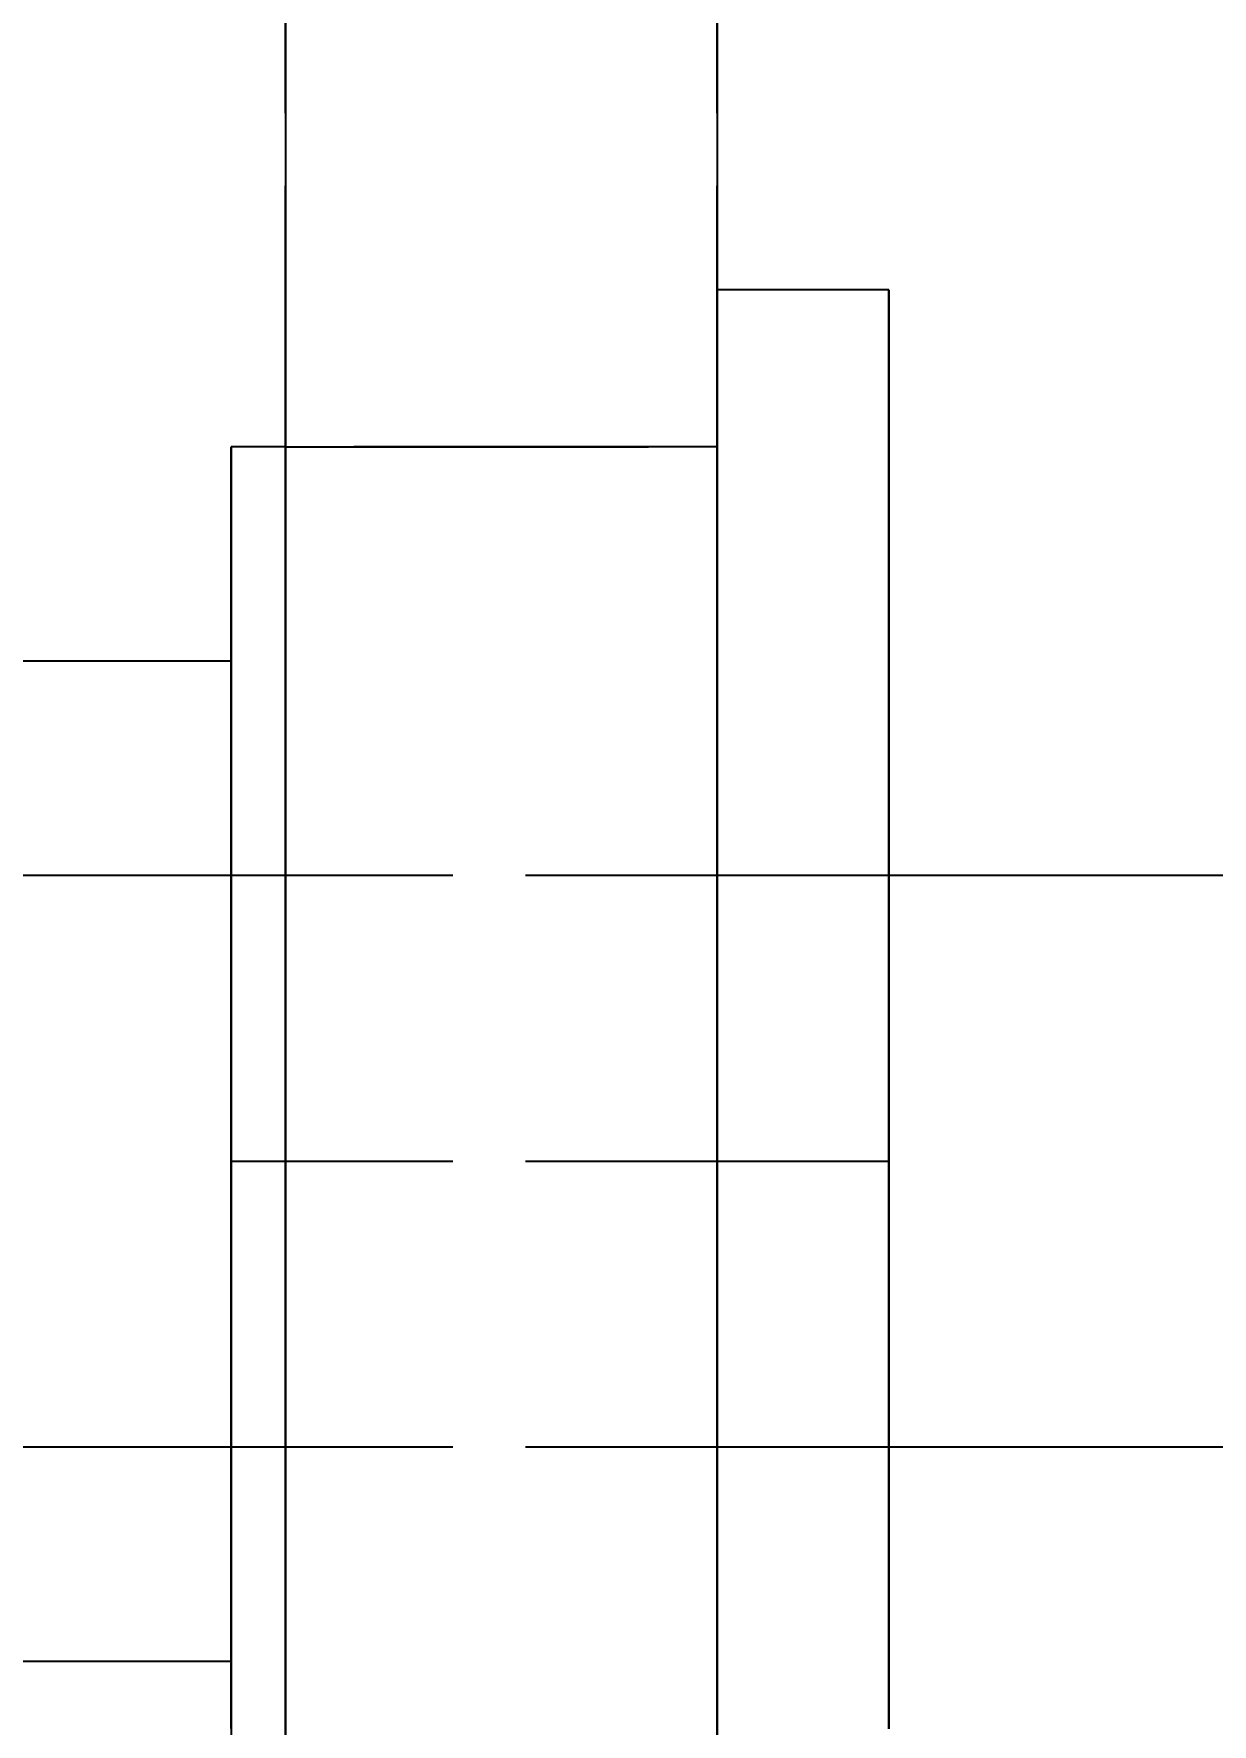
# Model space of a CAD drawing. Header units: millimetres. Extents: x -13 to 272, y -50 to 160.
# Drawn here: x 141.5 to 145.62, y -4.57 to 1.34 of the extents above; entities that cross this region are included whole.
import ezdxf

# ---------------------------------------------------------------- set-up
doc = ezdxf.new("R2010")
doc.units = ezdxf.units.MM
doc.linetypes.add('DASHED', pattern=[1.524, 1.27, -0.254])
for name, color, linetype in [('DIMS', 3, 'CONTINUOUS'), ('HIDDEN', 8, 'DASHED'), ('VISIBLE', 7, 'CONTINUOUS')]:
    doc.layers.add(name, color=color, linetype=linetype)
doc.styles.add('OpenSansCondensed-Light', font='OpenSansCondensed-Light.ttf')
doc.dimstyles.new('EZDXF', dxfattribs={"dimtxt": 0.25, "dimasz": 0.175, "dimexe": 0.375, "dimexo": 0.125, "dimgap": 0.1, "dimtad": 1, "dimlfac": 100, "dimzin": 12, "dimdsep": 46, "dimtxsty": 'OpenSansCondensed-Light', "dimblk": 'ARCHTICK', "dimcen": 2.5, "dimazin": 3, "dimtfac": 0.5, "dimtmove": 2, "dimatfit": 3})

# ---------------------------------------------------------------- blocks, each defined once
blk = doc.blocks.new('_ARCHTICK')
at = {"color": 0, "linetype": 'BYBLOCK', "const_width": 0.15}
blk.add_lwpolyline([(-0.5, -0.5), (0.5, 0.5)], dxfattribs=at)

msp = doc.modelspace()

# ---------------------------------------------------------------- linework, layer by layer
at = {"layer": 'HIDDEN'}
for points in [[(142.375, -47.705), (142.375, 57.795)], [(143.885, -47.705), (143.885, 57.795)], [(143.885, -2.605), (143.885, -2.55659), (143.885, -2.50817), (143.885, -2.45976), (143.885, -2.41135), (143.885, -2.36294), (143.885, -2.31452), (143.885, -2.26611), (143.885, -2.2177), (143.885, -2.16929), (143.885, -2.12087), (143.885, -2.07246), (143.885, -2.02405), (143.885, -1.97563), (143.885, -1.92722), (143.885, -1.87881), (143.885, -1.8304), (143.885, -1.78198), (143.885, -1.73357), (143.885, -1.68516), (143.885, -1.63675), (143.885, -1.58833), (143.885, -1.53992), (143.885, -1.49151), (143.885, -1.4431), (143.885, -1.39468), (143.885, -1.34627), (143.885, -1.29786), (143.885, -1.24944), (143.885, -1.20103), (143.885, -1.15262), (143.885, -1.10421), (143.885, -1.05579), (143.885, -1.00738), (143.885, -0.95897), (143.885, -0.91056), (143.885, -0.86214), (143.885, -0.81373), (143.885, -0.76532), (143.885, -0.7169), (143.885, -0.66849), (143.885, -0.62008), (143.885, -0.57167), (143.885, -0.52325), (143.885, -0.47484), (143.885, -0.42643), (143.885, -0.37802), (143.885, -0.3296), (143.885, -0.28119), (143.885, -0.23278), (143.885, -0.18437), (143.885, -0.13595), (143.885, -0.08754), (143.885, -0.03913), (143.885, 0.00929), (143.885, 0.0577), (143.885, 0.10611), (143.885, 0.15452), (143.885, 0.20294), (143.885, 0.25135), (143.885, 0.29976), (143.885, 0.34817), (143.885, 0.39659), (143.885, 0.445)], [(143.885, 0.445), (143.885, 0.34817), (143.885, 0.25135), (143.885, 0.15452), (143.885, 0.0577), (143.885, -0.03913), (143.885, -0.13595), (143.885, -0.23278), (143.885, -0.3296), (143.885, -0.42643), (143.885, -0.52325), (143.885, -0.62008), (143.885, -0.7169), (143.885, -0.81373), (143.885, -0.91056), (143.885, -1.00738), (143.885, -1.10421), (143.885, -1.20103), (143.885, -1.29786), (143.885, -1.39468), (143.885, -1.49151), (143.885, -1.58833), (143.885, -1.68516), (143.885, -1.78198), (143.885, -1.87881), (143.885, -1.97563), (143.885, -2.07246), (143.885, -2.16929), (143.885, -2.26611), (143.885, -2.36294), (143.885, -2.45976), (143.885, -2.55659), (143.885, -2.65341), (143.885, -2.75024), (143.885, -2.84706), (143.885, -2.94389), (143.885, -3.04071), (143.885, -3.13754), (143.885, -3.23437), (143.885, -3.33119), (143.885, -3.42802), (143.885, -3.52484), (143.885, -3.62167), (143.885, -3.71849), (143.885, -3.81532), (143.885, -3.91214), (143.885, -4.00897), (143.885, -4.10579), (143.885, -4.20262), (143.885, -4.29944), (143.885, -4.39627), (143.885, -4.4931), (143.885, -4.58992)], [(144.485, 0.445), (144.485, 0.34817), (144.485, 0.25135), (144.485, 0.15452), (144.485, 0.0577), (144.485, -0.03913), (144.485, -0.13595), (144.485, -0.23278), (144.485, -0.3296), (144.485, -0.42643), (144.485, -0.52325), (144.485, -0.62008), (144.485, -0.7169), (144.485, -0.81373), (144.485, -0.91056), (144.485, -1.00738), (144.485, -1.10421), (144.485, -1.20103), (144.485, -1.29786), (144.485, -1.39468), (144.485, -1.49151), (144.485, -1.58833), (144.485, -1.68516), (144.485, -1.78198), (144.485, -1.87881), (144.485, -1.97563), (144.485, -2.07246), (144.485, -2.16929), (144.485, -2.26611), (144.485, -2.36294), (144.485, -2.45976), (144.485, -2.55659), (144.485, -2.65341), (144.485, -2.75024), (144.485, -2.84706), (144.485, -2.94389), (144.485, -3.04071), (144.485, -3.13754), (144.485, -3.23437), (144.485, -3.33119), (144.485, -3.42802), (144.485, -3.52484), (144.485, -3.62167), (144.485, -3.71849), (144.485, -3.81532), (144.485, -3.91214), (144.485, -4.00897), (144.485, -4.10579), (144.485, -4.20262), (144.485, -4.29944), (144.485, -4.39627), (144.485, -4.4931), (144.485, -4.58992)], [(142.185, -0.105), (142.185, -0.18437), (142.185, -0.26373), (142.185, -0.3431), (142.185, -0.42246), (142.185, -0.50183), (142.185, -0.58119), (142.185, -0.66056), (142.185, -0.73992), (142.185, -0.81929), (142.185, -0.89865), (142.185, -0.97802), (142.185, -1.05738), (142.185, -1.13675), (142.185, -1.21611), (142.185, -1.29548), (142.185, -1.37484), (142.185, -1.45421), (142.185, -1.53357), (142.185, -1.61294), (142.185, -1.6923), (142.185, -1.77167), (142.185, -1.85103), (142.185, -1.9304), (142.185, -2.00976), (142.185, -2.08913), (142.185, -2.16849), (142.185, -2.24786), (142.185, -2.32722), (142.185, -2.40659), (142.185, -2.48595), (142.185, -2.56532), (142.185, -2.64468), (142.185, -2.72405), (142.185, -2.80341), (142.185, -2.88278), (142.185, -2.96214), (142.185, -3.04151), (142.185, -3.12087), (142.185, -3.20024), (142.185, -3.2796), (142.185, -3.35897), (142.185, -3.43833), (142.185, -3.5177), (142.185, -3.59706), (142.185, -3.67643), (142.185, -3.75579), (142.185, -3.83516), (142.185, -3.91452), (142.185, -3.99389), (142.185, -4.07325), (142.185, -4.15262), (142.185, -4.23198), (142.185, -4.31135), (142.185, -4.39071), (142.185, -4.47008), (142.185, -4.54944), (142.185, -4.62881)], [(142.375, -4.62881), (142.375, -4.54944), (142.375, -4.47008), (142.375, -4.39071), (142.375, -4.31135), (142.375, -4.23198), (142.375, -4.15262), (142.375, -4.07325), (142.375, -3.99389), (142.375, -3.91452), (142.375, -3.83516), (142.375, -3.75579), (142.375, -3.67643), (142.375, -3.59706), (142.375, -3.5177), (142.375, -3.43833), (142.375, -3.35897), (142.375, -3.2796), (142.375, -3.20024), (142.375, -3.12087), (142.375, -3.04151), (142.375, -2.96214), (142.375, -2.88278), (142.375, -2.80341), (142.375, -2.72405), (142.375, -2.64468), (142.375, -2.56532), (142.375, -2.48595), (142.375, -2.40659), (142.375, -2.32722), (142.375, -2.24786), (142.375, -2.16849), (142.375, -2.08913), (142.375, -2.00976), (142.375, -1.9304), (142.375, -1.85103), (142.375, -1.77167), (142.375, -1.6923), (142.375, -1.61294), (142.375, -1.53357), (142.375, -1.45421), (142.375, -1.37484), (142.375, -1.29548), (142.375, -1.21611), (142.375, -1.13675), (142.375, -1.05738), (142.375, -0.97802), (142.375, -0.89865), (142.375, -0.81929), (142.375, -0.73992), (142.375, -0.66056), (142.375, -0.58119), (142.375, -0.50183), (142.375, -0.42246), (142.375, -0.3431), (142.375, -0.26373), (142.375, -0.18437), (142.375, -0.105)], [(142.375, -0.105), (142.375, -0.18437), (142.375, -0.26373), (142.375, -0.3431), (142.375, -0.42246), (142.375, -0.50183), (142.375, -0.58119), (142.375, -0.66056), (142.375, -0.73992), (142.375, -0.81929), (142.375, -0.89865), (142.375, -0.97802), (142.375, -1.05738), (142.375, -1.13675), (142.375, -1.21611), (142.375, -1.29548), (142.375, -1.37484), (142.375, -1.45421), (142.375, -1.53357), (142.375, -1.61294), (142.375, -1.6923), (142.375, -1.77167), (142.375, -1.85103), (142.375, -1.9304), (142.375, -2.00976), (142.375, -2.08913), (142.375, -2.16849), (142.375, -2.24786), (142.375, -2.32722), (142.375, -2.40659), (142.375, -2.48595), (142.375, -2.56532), (142.375, -2.64468), (142.375, -2.72405), (142.375, -2.80341), (142.375, -2.88278), (142.375, -2.96214), (142.375, -3.04151), (142.375, -3.12087), (142.375, -3.20024), (142.375, -3.2796), (142.375, -3.35897), (142.375, -3.43833), (142.375, -3.5177), (142.375, -3.59706), (142.375, -3.67643), (142.375, -3.75579), (142.375, -3.83516), (142.375, -3.91452), (142.375, -3.99389), (142.375, -4.07325), (142.375, -4.15262), (142.375, -4.23198), (142.375, -4.31135), (142.375, -4.39071), (142.375, -4.47008), (142.375, -4.54944), (142.375, -4.62881)], [(142.375, -0.105), (143.885, -0.105)], [(143.885, -0.105), (142.375, -0.105)], [(143.885, -4.62881), (143.885, -4.54944), (143.885, -4.47008), (143.885, -4.39071), (143.885, -4.31135), (143.885, -4.23198), (143.885, -4.15262), (143.885, -4.07325), (143.885, -3.99389), (143.885, -3.91452), (143.885, -3.83516), (143.885, -3.75579), (143.885, -3.67643), (143.885, -3.59706), (143.885, -3.5177), (143.885, -3.43833), (143.885, -3.35897), (143.885, -3.2796), (143.885, -3.20024), (143.885, -3.12087), (143.885, -3.04151), (143.885, -2.96214), (143.885, -2.88278), (143.885, -2.80341), (143.885, -2.72405), (143.885, -2.64468), (143.885, -2.56532), (143.885, -2.48595), (143.885, -2.40659), (143.885, -2.32722), (143.885, -2.24786), (143.885, -2.16849), (143.885, -2.08913), (143.885, -2.00976), (143.885, -1.9304), (143.885, -1.85103), (143.885, -1.77167), (143.885, -1.6923), (143.885, -1.61294), (143.885, -1.53357), (143.885, -1.45421), (143.885, -1.37484), (143.885, -1.29548), (143.885, -1.21611), (143.885, -1.13675), (143.885, -1.05738), (143.885, -0.97802), (143.885, -0.89865), (143.885, -0.81929), (143.885, -0.73992), (143.885, -0.66056), (143.885, -0.58119), (143.885, -0.50183), (143.885, -0.42246), (143.885, -0.3431), (143.885, -0.26373), (143.885, -0.18437), (143.885, -0.105)], [(143.885, -0.105), (143.885, -0.18437), (143.885, -0.26373), (143.885, -0.3431), (143.885, -0.42246), (143.885, -0.50183), (143.885, -0.58119), (143.885, -0.66056), (143.885, -0.73992), (143.885, -0.81929), (143.885, -0.89865), (143.885, -0.97802), (143.885, -1.05738), (143.885, -1.13675), (143.885, -1.21611), (143.885, -1.29548), (143.885, -1.37484), (143.885, -1.45421), (143.885, -1.53357), (143.885, -1.61294), (143.885, -1.6923), (143.885, -1.77167), (143.885, -1.85103), (143.885, -1.9304), (143.885, -2.00976), (143.885, -2.08913), (143.885, -2.16849), (143.885, -2.24786), (143.885, -2.32722), (143.885, -2.40659), (143.885, -2.48595), (143.885, -2.56532), (143.885, -2.64468), (143.885, -2.72405), (143.885, -2.80341), (143.885, -2.88278), (143.885, -2.96214), (143.885, -3.04151), (143.885, -3.12087), (143.885, -3.20024), (143.885, -3.2796), (143.885, -3.35897), (143.885, -3.43833), (143.885, -3.5177), (143.885, -3.59706), (143.885, -3.67643), (143.885, -3.75579), (143.885, -3.83516), (143.885, -3.91452), (143.885, -3.99389), (143.885, -4.07325), (143.885, -4.15262), (143.885, -4.23198), (143.885, -4.31135), (143.885, -4.39071), (143.885, -4.47008), (143.885, -4.54944), (143.885, -4.62881)], [(143.885, -2.605), (143.885, -2.56532), (143.885, -2.52563), (143.885, -2.48595), (143.885, -2.44627), (143.885, -2.40659), (143.885, -2.3669), (143.885, -2.32722), (143.885, -2.28754), (143.885, -2.24786), (143.885, -2.20817), (143.885, -2.16849), (143.885, -2.12881), (143.885, -2.08913), (143.885, -2.04944), (143.885, -2.00976), (143.885, -1.97008), (143.885, -1.9304), (143.885, -1.89071), (143.885, -1.85103), (143.885, -1.81135), (143.885, -1.77167), (143.885, -1.73198), (143.885, -1.6923), (143.885, -1.65262), (143.885, -1.61294), (143.885, -1.57325), (143.885, -1.53357), (143.885, -1.49389), (143.885, -1.45421), (143.885, -1.41452), (143.885, -1.37484), (143.885, -1.33516), (143.885, -1.29548), (143.885, -1.25579), (143.885, -1.21611), (143.885, -1.17643), (143.885, -1.13675), (143.885, -1.09706), (143.885, -1.05738), (143.885, -1.0177), (143.885, -0.97802), (143.885, -0.93833), (143.885, -0.89865), (143.885, -0.85897), (143.885, -0.81929), (143.885, -0.7796), (143.885, -0.73992), (143.885, -0.70024), (143.885, -0.66056), (143.885, -0.62087), (143.885, -0.58119), (143.885, -0.54151), (143.885, -0.50183), (143.885, -0.46214), (143.885, -0.42246), (143.885, -0.38278), (143.885, -0.3431), (143.885, -0.30341), (143.885, -0.26373), (143.885, -0.22405), (143.885, -0.18437), (143.885, -0.14468), (143.885, -0.105)], [(143.885, -0.105), (143.885, -0.18437), (143.885, -0.26373), (143.885, -0.3431), (143.885, -0.42246), (143.885, -0.50183), (143.885, -0.58119), (143.885, -0.66056), (143.885, -0.73992), (143.885, -0.81929), (143.885, -0.89865), (143.885, -0.97802), (143.885, -1.05738), (143.885, -1.13675), (143.885, -1.21611), (143.885, -1.29548), (143.885, -1.37484), (143.885, -1.45421), (143.885, -1.53357), (143.885, -1.61294), (143.885, -1.6923), (143.885, -1.77167), (143.885, -1.85103), (143.885, -1.9304), (143.885, -2.00976), (143.885, -2.08913), (143.885, -2.16849), (143.885, -2.24786), (143.885, -2.32722), (143.885, -2.40659), (143.885, -2.48595), (143.885, -2.56532), (143.885, -2.64468), (143.885, -2.72405), (143.885, -2.80341), (143.885, -2.88278), (143.885, -2.96214), (143.885, -3.04151), (143.885, -3.12087), (143.885, -3.20024), (143.885, -3.2796), (143.885, -3.35897), (143.885, -3.43833), (143.885, -3.5177), (143.885, -3.59706), (143.885, -3.67643), (143.885, -3.75579), (143.885, -3.83516), (143.885, -3.91452), (143.885, -3.99389), (143.885, -4.07325), (143.885, -4.15262), (143.885, -4.23198), (143.885, -4.31135), (143.885, -4.39071), (143.885, -4.47008), (143.885, -4.54944), (143.885, -4.62881)], [(142.185, -2.605), (142.185, -2.57722), (142.185, -2.54944), (142.185, -2.52167), (142.185, -2.49389), (142.185, -2.46611), (142.185, -2.43833), (142.185, -2.41056), (142.185, -2.38278), (142.185, -2.355), (142.185, -2.32722), (142.185, -2.29944), (142.185, -2.27167), (142.185, -2.24389), (142.185, -2.21611), (142.185, -2.18833), (142.185, -2.16056), (142.185, -2.13278), (142.185, -2.105), (142.185, -2.07722), (142.185, -2.04944), (142.185, -2.02167), (142.185, -1.99389), (142.185, -1.96611), (142.185, -1.93833), (142.185, -1.91056), (142.185, -1.88278), (142.185, -1.855), (142.185, -1.82722), (142.185, -1.79944), (142.185, -1.77167), (142.185, -1.74389), (142.185, -1.71611), (142.185, -1.68833), (142.185, -1.66056), (142.185, -1.63278), (142.185, -1.605), (142.185, -1.57722), (142.185, -1.54944), (142.185, -1.52167), (142.185, -1.49389), (142.185, -1.46611), (142.185, -1.43833), (142.185, -1.41056), (142.185, -1.38278), (142.185, -1.355), (142.185, -1.32722), (142.185, -1.29944), (142.185, -1.27167), (142.185, -1.24389), (142.185, -1.21611), (142.185, -1.18833), (142.185, -1.16056), (142.185, -1.13278), (142.185, -1.105), (142.185, -1.07722), (142.185, -1.04944), (142.185, -1.02167), (142.185, -0.99389), (142.185, -0.96611), (142.185, -0.93833), (142.185, -0.91056), (142.185, -0.88278), (142.185, -0.855)], [(142.185, -0.855), (142.185, -0.91056), (142.185, -0.96611), (142.185, -1.02167), (142.185, -1.07722), (142.185, -1.13278), (142.185, -1.18833), (142.185, -1.24389), (142.185, -1.29944), (142.185, -1.355), (142.185, -1.41056), (142.185, -1.46611), (142.185, -1.52167), (142.185, -1.57722), (142.185, -1.63278), (142.185, -1.68833), (142.185, -1.74389), (142.185, -1.79944), (142.185, -1.855), (142.185, -1.91056), (142.185, -1.96611), (142.185, -2.02167), (142.185, -2.07722), (142.185, -2.13278), (142.185, -2.18833), (142.185, -2.24389), (142.185, -2.29944), (142.185, -2.355), (142.185, -2.41056), (142.185, -2.46611), (142.185, -2.52167), (142.185, -2.57722), (142.185, -2.63278), (142.185, -2.68833), (142.185, -2.74389), (142.185, -2.79944), (142.185, -2.855), (142.185, -2.91056), (142.185, -2.96611), (142.185, -3.02167), (142.185, -3.07722), (142.185, -3.13278), (142.185, -3.18833), (142.185, -3.24389), (142.185, -3.29944), (142.185, -3.355), (142.185, -3.41056), (142.185, -3.46611), (142.185, -3.52167), (142.185, -3.57722), (142.185, -3.63278), (142.185, -3.68833), (142.185, -3.74389), (142.185, -3.79944), (142.185, -3.855), (142.185, -3.91056), (142.185, -3.96611), (142.185, -4.02167), (142.185, -4.07722), (142.185, -4.13278), (142.185, -4.18833), (142.185, -4.24389), (142.185, -4.29944), (142.185, -4.355)], [(142.185, -1.605), (137.575, -1.605)], [(144.485, -1.605), (137.575, -1.605)], [(142.185, -2.605), (142.185, -2.58913), (142.185, -2.57325), (142.185, -2.55738), (142.185, -2.54151), (142.185, -2.52563), (142.185, -2.50976), (142.185, -2.49389), (142.185, -2.47802), (142.185, -2.46214), (142.185, -2.44627), (142.185, -2.4304), (142.185, -2.41452), (142.185, -2.39865), (142.185, -2.38278), (142.185, -2.3669), (142.185, -2.35103), (142.185, -2.33516), (142.185, -2.31929), (142.185, -2.30341), (142.185, -2.28754), (142.185, -2.27167), (142.185, -2.25579), (142.185, -2.23992), (142.185, -2.22405), (142.185, -2.20817), (142.185, -2.1923), (142.185, -2.17643), (142.185, -2.16056), (142.185, -2.14468), (142.185, -2.12881), (142.185, -2.11294), (142.185, -2.09706), (142.185, -2.08119), (142.185, -2.06532), (142.185, -2.04944), (142.185, -2.03357), (142.185, -2.0177), (142.185, -2.00183), (142.185, -1.98595), (142.185, -1.97008), (142.185, -1.95421), (142.185, -1.93833), (142.185, -1.92246), (142.185, -1.90659), (142.185, -1.89071), (142.185, -1.87484), (142.185, -1.85897), (142.185, -1.8431), (142.185, -1.82722), (142.185, -1.81135), (142.185, -1.79548), (142.185, -1.7796), (142.185, -1.76373), (142.185, -1.74786), (142.185, -1.73198), (142.185, -1.71611), (142.185, -1.70024), (142.185, -1.68437), (142.185, -1.66849), (142.185, -1.65262), (142.185, -1.63675), (142.185, -1.62087), (142.185, -1.605)], [(142.185, -1.605), (142.185, -1.63675), (142.185, -1.66849), (142.185, -1.70024), (142.185, -1.73198), (142.185, -1.76373), (142.185, -1.79548), (142.185, -1.82722), (142.185, -1.85897), (142.185, -1.89071), (142.185, -1.92246), (142.185, -1.95421), (142.185, -1.98595), (142.185, -2.0177), (142.185, -2.04944), (142.185, -2.08119), (142.185, -2.11294), (142.185, -2.14468), (142.185, -2.17643), (142.185, -2.20817), (142.185, -2.23992), (142.185, -2.27167), (142.185, -2.30341), (142.185, -2.33516), (142.185, -2.3669), (142.185, -2.39865), (142.185, -2.4304), (142.185, -2.46214), (142.185, -2.49389), (142.185, -2.52563), (142.185, -2.55738), (142.185, -2.58913), (142.185, -2.62087), (142.185, -2.65262), (142.185, -2.68437), (142.185, -2.71611), (142.185, -2.74786), (142.185, -2.7796), (142.185, -2.81135), (142.185, -2.8431), (142.185, -2.87484), (142.185, -2.90659), (142.185, -2.93833), (142.185, -2.97008), (142.185, -3.00183), (142.185, -3.03357), (142.185, -3.06532), (142.185, -3.09706), (142.185, -3.12881), (142.185, -3.16056), (142.185, -3.1923), (142.185, -3.22405), (142.185, -3.25579), (142.185, -3.28754), (142.185, -3.31929), (142.185, -3.35103), (142.185, -3.38278), (142.185, -3.41452), (142.185, -3.44627), (142.185, -3.47802), (142.185, -3.50976), (142.185, -3.54151), (142.185, -3.57325), (142.185, -3.605)], [(142.185, -2.605), (142.185, -2.58913), (142.185, -2.57325), (142.185, -2.55738), (142.185, -2.54151), (142.185, -2.52563), (142.185, -2.50976), (142.185, -2.49389), (142.185, -2.47802), (142.185, -2.46214), (142.185, -2.44627), (142.185, -2.4304), (142.185, -2.41452), (142.185, -2.39865), (142.185, -2.38278), (142.185, -2.3669), (142.185, -2.35103), (142.185, -2.33516), (142.185, -2.31929), (142.185, -2.30341), (142.185, -2.28754), (142.185, -2.27167), (142.185, -2.25579), (142.185, -2.23992), (142.185, -2.22405), (142.185, -2.20817), (142.185, -2.1923), (142.185, -2.17643), (142.185, -2.16056), (142.185, -2.14468), (142.185, -2.12881), (142.185, -2.11294), (142.185, -2.09706), (142.185, -2.08119), (142.185, -2.06532), (142.185, -2.04944), (142.185, -2.03357), (142.185, -2.0177), (142.185, -2.00183), (142.185, -1.98595), (142.185, -1.97008), (142.185, -1.95421), (142.185, -1.93833), (142.185, -1.92246), (142.185, -1.90659), (142.185, -1.89071), (142.185, -1.87484), (142.185, -1.85897), (142.185, -1.8431), (142.185, -1.82722), (142.185, -1.81135), (142.185, -1.79548), (142.185, -1.7796), (142.185, -1.76373), (142.185, -1.74786), (142.185, -1.73198), (142.185, -1.71611), (142.185, -1.70024), (142.185, -1.68437), (142.185, -1.66849), (142.185, -1.65262), (142.185, -1.63675), (142.185, -1.62087), (142.185, -1.605)], [(142.185, -1.605), (142.185, -1.63675), (142.185, -1.66849), (142.185, -1.70024), (142.185, -1.73198), (142.185, -1.76373), (142.185, -1.79548), (142.185, -1.82722), (142.185, -1.85897), (142.185, -1.89071), (142.185, -1.92246), (142.185, -1.95421), (142.185, -1.98595), (142.185, -2.0177), (142.185, -2.04944), (142.185, -2.08119), (142.185, -2.11294), (142.185, -2.14468), (142.185, -2.17643), (142.185, -2.20817), (142.185, -2.23992), (142.185, -2.27167), (142.185, -2.30341), (142.185, -2.33516), (142.185, -2.3669), (142.185, -2.39865), (142.185, -2.4304), (142.185, -2.46214), (142.185, -2.49389), (142.185, -2.52563), (142.185, -2.55738), (142.185, -2.58913), (142.185, -2.62087), (142.185, -2.65262), (142.185, -2.68437), (142.185, -2.71611), (142.185, -2.74786), (142.185, -2.7796), (142.185, -2.81135), (142.185, -2.8431), (142.185, -2.87484), (142.185, -2.90659), (142.185, -2.93833), (142.185, -2.97008), (142.185, -3.00183), (142.185, -3.03357), (142.185, -3.06532), (142.185, -3.09706), (142.185, -3.12881), (142.185, -3.16056), (142.185, -3.1923), (142.185, -3.22405), (142.185, -3.25579), (142.185, -3.28754), (142.185, -3.31929), (142.185, -3.35103), (142.185, -3.38278), (142.185, -3.41452), (142.185, -3.44627), (142.185, -3.47802), (142.185, -3.50976), (142.185, -3.54151), (142.185, -3.57325), (142.185, -3.605)], [(144.485, -1.605), (142.185, -1.605)], [(144.485, -2.605), (144.485, -2.58913), (144.485, -2.57325), (144.485, -2.55738), (144.485, -2.54151), (144.485, -2.52563), (144.485, -2.50976), (144.485, -2.49389), (144.485, -2.47802), (144.485, -2.46214), (144.485, -2.44627), (144.485, -2.4304), (144.485, -2.41452), (144.485, -2.39865), (144.485, -2.38278), (144.485, -2.3669), (144.485, -2.35103), (144.485, -2.33516), (144.485, -2.31929), (144.485, -2.30341), (144.485, -2.28754), (144.485, -2.27167), (144.485, -2.25579), (144.485, -2.23992), (144.485, -2.22405), (144.485, -2.20817), (144.485, -2.1923), (144.485, -2.17643), (144.485, -2.16056), (144.485, -2.14468), (144.485, -2.12881), (144.485, -2.11294), (144.485, -2.09706), (144.485, -2.08119), (144.485, -2.06532), (144.485, -2.04944), (144.485, -2.03357), (144.485, -2.0177), (144.485, -2.00183), (144.485, -1.98595), (144.485, -1.97008), (144.485, -1.95421), (144.485, -1.93833), (144.485, -1.92246), (144.485, -1.90659), (144.485, -1.89071), (144.485, -1.87484), (144.485, -1.85897), (144.485, -1.8431), (144.485, -1.82722), (144.485, -1.81135), (144.485, -1.79548), (144.485, -1.7796), (144.485, -1.76373), (144.485, -1.74786), (144.485, -1.73198), (144.485, -1.71611), (144.485, -1.70024), (144.485, -1.68437), (144.485, -1.66849), (144.485, -1.65262), (144.485, -1.63675), (144.485, -1.62087), (144.485, -1.605)], [(144.485, -1.605), (144.485, -1.63675), (144.485, -1.66849), (144.485, -1.70024), (144.485, -1.73198), (144.485, -1.76373), (144.485, -1.79548), (144.485, -1.82722), (144.485, -1.85897), (144.485, -1.89071), (144.485, -1.92246), (144.485, -1.95421), (144.485, -1.98595), (144.485, -2.0177), (144.485, -2.04944), (144.485, -2.08119), (144.485, -2.11294), (144.485, -2.14468), (144.485, -2.17643), (144.485, -2.20817), (144.485, -2.23992), (144.485, -2.27167), (144.485, -2.30341), (144.485, -2.33516), (144.485, -2.3669), (144.485, -2.39865), (144.485, -2.4304), (144.485, -2.46214), (144.485, -2.49389), (144.485, -2.52563), (144.485, -2.55738), (144.485, -2.58913), (144.485, -2.62087), (144.485, -2.65262), (144.485, -2.68437), (144.485, -2.71611), (144.485, -2.74786), (144.485, -2.7796), (144.485, -2.81135), (144.485, -2.8431), (144.485, -2.87484), (144.485, -2.90659), (144.485, -2.93833), (144.485, -2.97008), (144.485, -3.00183), (144.485, -3.03357), (144.485, -3.06532), (144.485, -3.09706), (144.485, -3.12881), (144.485, -3.16056), (144.485, -3.1923), (144.485, -3.22405), (144.485, -3.25579), (144.485, -3.28754), (144.485, -3.31929), (144.485, -3.35103), (144.485, -3.38278), (144.485, -3.41452), (144.485, -3.44627), (144.485, -3.47802), (144.485, -3.50976), (144.485, -3.54151), (144.485, -3.57325), (144.485, -3.605)], [(142.185, -3.605), (142.185, -3.58913), (142.185, -3.57325), (142.185, -3.55738), (142.185, -3.54151), (142.185, -3.52563), (142.185, -3.50976), (142.185, -3.49389), (142.185, -3.47802), (142.185, -3.46214), (142.185, -3.44627), (142.185, -3.4304), (142.185, -3.41452), (142.185, -3.39865), (142.185, -3.38278), (142.185, -3.3669), (142.185, -3.35103), (142.185, -3.33516), (142.185, -3.31929), (142.185, -3.30341), (142.185, -3.28754), (142.185, -3.27167), (142.185, -3.25579), (142.185, -3.23992), (142.185, -3.22405), (142.185, -3.20817), (142.185, -3.1923), (142.185, -3.17643), (142.185, -3.16056), (142.185, -3.14468), (142.185, -3.12881), (142.185, -3.11294), (142.185, -3.09706), (142.185, -3.08119), (142.185, -3.06532), (142.185, -3.04944), (142.185, -3.03357), (142.185, -3.0177), (142.185, -3.00183), (142.185, -2.98595), (142.185, -2.97008), (142.185, -2.95421), (142.185, -2.93833), (142.185, -2.92246), (142.185, -2.90659), (142.185, -2.89071), (142.185, -2.87484), (142.185, -2.85897), (142.185, -2.8431), (142.185, -2.82722), (142.185, -2.81135), (142.185, -2.79548), (142.185, -2.7796), (142.185, -2.76373), (142.185, -2.74786), (142.185, -2.73198), (142.185, -2.71611), (142.185, -2.70024), (142.185, -2.68437), (142.185, -2.66849), (142.185, -2.65262), (142.185, -2.63675), (142.185, -2.62087), (142.185, -2.605)], [(144.485, -2.605), (142.185, -2.605)], [(142.185, -4.355), (142.185, -4.32722), (142.185, -4.29944), (142.185, -4.27167), (142.185, -4.24389), (142.185, -4.21611), (142.185, -4.18833), (142.185, -4.16056), (142.185, -4.13278), (142.185, -4.105), (142.185, -4.07722), (142.185, -4.04944), (142.185, -4.02167), (142.185, -3.99389), (142.185, -3.96611), (142.185, -3.93833), (142.185, -3.91056), (142.185, -3.88278), (142.185, -3.855), (142.185, -3.82722), (142.185, -3.79944), (142.185, -3.77167), (142.185, -3.74389), (142.185, -3.71611), (142.185, -3.68833), (142.185, -3.66056), (142.185, -3.63278), (142.185, -3.605), (142.185, -3.57722), (142.185, -3.54944), (142.185, -3.52167), (142.185, -3.49389), (142.185, -3.46611), (142.185, -3.43833), (142.185, -3.41056), (142.185, -3.38278), (142.185, -3.355), (142.185, -3.32722), (142.185, -3.29944), (142.185, -3.27167), (142.185, -3.24389), (142.185, -3.21611), (142.185, -3.18833), (142.185, -3.16056), (142.185, -3.13278), (142.185, -3.105), (142.185, -3.07722), (142.185, -3.04944), (142.185, -3.02167), (142.185, -2.99389), (142.185, -2.96611), (142.185, -2.93833), (142.185, -2.91056), (142.185, -2.88278), (142.185, -2.855), (142.185, -2.82722), (142.185, -2.79944), (142.185, -2.77167), (142.185, -2.74389), (142.185, -2.71611), (142.185, -2.68833), (142.185, -2.66056), (142.185, -2.63278), (142.185, -2.605)], [(142.185, -3.605), (142.185, -3.58913), (142.185, -3.57325), (142.185, -3.55738), (142.185, -3.54151), (142.185, -3.52563), (142.185, -3.50976), (142.185, -3.49389), (142.185, -3.47802), (142.185, -3.46214), (142.185, -3.44627), (142.185, -3.4304), (142.185, -3.41452), (142.185, -3.39865), (142.185, -3.38278), (142.185, -3.3669), (142.185, -3.35103), (142.185, -3.33516), (142.185, -3.31929), (142.185, -3.30341), (142.185, -3.28754), (142.185, -3.27167), (142.185, -3.25579), (142.185, -3.23992), (142.185, -3.22405), (142.185, -3.20817), (142.185, -3.1923), (142.185, -3.17643), (142.185, -3.16056), (142.185, -3.14468), (142.185, -3.12881), (142.185, -3.11294), (142.185, -3.09706), (142.185, -3.08119), (142.185, -3.06532), (142.185, -3.04944), (142.185, -3.03357), (142.185, -3.0177), (142.185, -3.00183), (142.185, -2.98595), (142.185, -2.97008), (142.185, -2.95421), (142.185, -2.93833), (142.185, -2.92246), (142.185, -2.90659), (142.185, -2.89071), (142.185, -2.87484), (142.185, -2.85897), (142.185, -2.8431), (142.185, -2.82722), (142.185, -2.81135), (142.185, -2.79548), (142.185, -2.7796), (142.185, -2.76373), (142.185, -2.74786), (142.185, -2.73198), (142.185, -2.71611), (142.185, -2.70024), (142.185, -2.68437), (142.185, -2.66849), (142.185, -2.65262), (142.185, -2.63675), (142.185, -2.62087), (142.185, -2.605)], [(143.885, -4.58913), (143.885, -4.54944), (143.885, -4.50976), (143.885, -4.47008), (143.885, -4.4304), (143.885, -4.39071), (143.885, -4.35103), (143.885, -4.31135), (143.885, -4.27167), (143.885, -4.23198), (143.885, -4.1923), (143.885, -4.15262), (143.885, -4.11294), (143.885, -4.07325), (143.885, -4.03357), (143.885, -3.99389), (143.885, -3.95421), (143.885, -3.91452), (143.885, -3.87484), (143.885, -3.83516), (143.885, -3.79548), (143.885, -3.75579), (143.885, -3.71611), (143.885, -3.67643), (143.885, -3.63675), (143.885, -3.59706), (143.885, -3.55738), (143.885, -3.5177), (143.885, -3.47802), (143.885, -3.43833), (143.885, -3.39865), (143.885, -3.35897), (143.885, -3.31929), (143.885, -3.2796), (143.885, -3.23992), (143.885, -3.20024), (143.885, -3.16056), (143.885, -3.12087), (143.885, -3.08119), (143.885, -3.04151), (143.885, -3.00183), (143.885, -2.96214), (143.885, -2.92246), (143.885, -2.88278), (143.885, -2.8431), (143.885, -2.80341), (143.885, -2.76373), (143.885, -2.72405), (143.885, -2.68437), (143.885, -2.64468), (143.885, -2.605)], [(143.885, -4.58992), (143.885, -4.54151), (143.885, -4.4931), (143.885, -4.44468), (143.885, -4.39627), (143.885, -4.34786), (143.885, -4.29944), (143.885, -4.25103), (143.885, -4.20262), (143.885, -4.15421), (143.885, -4.10579), (143.885, -4.05738), (143.885, -4.00897), (143.885, -3.96056), (143.885, -3.91214), (143.885, -3.86373), (143.885, -3.81532), (143.885, -3.7669), (143.885, -3.71849), (143.885, -3.67008), (143.885, -3.62167), (143.885, -3.57325), (143.885, -3.52484), (143.885, -3.47643), (143.885, -3.42802), (143.885, -3.3796), (143.885, -3.33119), (143.885, -3.28278), (143.885, -3.23437), (143.885, -3.18595), (143.885, -3.13754), (143.885, -3.08913), (143.885, -3.04071), (143.885, -2.9923), (143.885, -2.94389), (143.885, -2.89548), (143.885, -2.84706), (143.885, -2.79865), (143.885, -2.75024), (143.885, -2.70183), (143.885, -2.65341), (143.885, -2.605)], [(144.485, -3.605), (144.485, -3.58913), (144.485, -3.57325), (144.485, -3.55738), (144.485, -3.54151), (144.485, -3.52563), (144.485, -3.50976), (144.485, -3.49389), (144.485, -3.47802), (144.485, -3.46214), (144.485, -3.44627), (144.485, -3.4304), (144.485, -3.41452), (144.485, -3.39865), (144.485, -3.38278), (144.485, -3.3669), (144.485, -3.35103), (144.485, -3.33516), (144.485, -3.31929), (144.485, -3.30341), (144.485, -3.28754), (144.485, -3.27167), (144.485, -3.25579), (144.485, -3.23992), (144.485, -3.22405), (144.485, -3.20817), (144.485, -3.1923), (144.485, -3.17643), (144.485, -3.16056), (144.485, -3.14468), (144.485, -3.12881), (144.485, -3.11294), (144.485, -3.09706), (144.485, -3.08119), (144.485, -3.06532), (144.485, -3.04944), (144.485, -3.03357), (144.485, -3.0177), (144.485, -3.00183), (144.485, -2.98595), (144.485, -2.97008), (144.485, -2.95421), (144.485, -2.93833), (144.485, -2.92246), (144.485, -2.90659), (144.485, -2.89071), (144.485, -2.87484), (144.485, -2.85897), (144.485, -2.8431), (144.485, -2.82722), (144.485, -2.81135), (144.485, -2.79548), (144.485, -2.7796), (144.485, -2.76373), (144.485, -2.74786), (144.485, -2.73198), (144.485, -2.71611), (144.485, -2.70024), (144.485, -2.68437), (144.485, -2.66849), (144.485, -2.65262), (144.485, -2.63675), (144.485, -2.62087), (144.485, -2.605)], [(142.185, -3.605), (137.575, -3.605)], [(144.485, -3.605), (137.575, -3.605)], [(144.485, -3.605), (142.185, -3.605)]]:
    msp.add_lwpolyline(points, dxfattribs=at)
at = {"layer": 'VISIBLE'}
for points in [[(142.375, 57.795), (142.375, -47.705)], [(143.885, 57.795), (143.885, -47.705)], [(144.485, 0.445), (143.885, 0.445)], [(144.485, -2.605), (144.485, -2.55659), (144.485, -2.50817), (144.485, -2.45976), (144.485, -2.41135), (144.485, -2.36294), (144.485, -2.31452), (144.485, -2.26611), (144.485, -2.2177), (144.485, -2.16929), (144.485, -2.12087), (144.485, -2.07246), (144.485, -2.02405), (144.485, -1.97563), (144.485, -1.92722), (144.485, -1.87881), (144.485, -1.8304), (144.485, -1.78198), (144.485, -1.73357), (144.485, -1.68516), (144.485, -1.63675), (144.485, -1.58833), (144.485, -1.53992), (144.485, -1.49151), (144.485, -1.4431), (144.485, -1.39468), (144.485, -1.34627), (144.485, -1.29786), (144.485, -1.24944), (144.485, -1.20103), (144.485, -1.15262), (144.485, -1.10421), (144.485, -1.05579), (144.485, -1.00738), (144.485, -0.95897), (144.485, -0.91056), (144.485, -0.86214), (144.485, -0.81373), (144.485, -0.76532), (144.485, -0.7169), (144.485, -0.66849), (144.485, -0.62008), (144.485, -0.57167), (144.485, -0.52325), (144.485, -0.47484), (144.485, -0.42643), (144.485, -0.37802), (144.485, -0.3296), (144.485, -0.28119), (144.485, -0.23278), (144.485, -0.18437), (144.485, -0.13595), (144.485, -0.08754), (144.485, -0.03913), (144.485, 0.00929), (144.485, 0.0577), (144.485, 0.10611), (144.485, 0.15452), (144.485, 0.20294), (144.485, 0.25135), (144.485, 0.29976), (144.485, 0.34817), (144.485, 0.39659), (144.485, 0.445)], [(142.185, -2.605), (142.185, -2.56532), (142.185, -2.52563), (142.185, -2.48595), (142.185, -2.44627), (142.185, -2.40659), (142.185, -2.3669), (142.185, -2.32722), (142.185, -2.28754), (142.185, -2.24786), (142.185, -2.20817), (142.185, -2.16849), (142.185, -2.12881), (142.185, -2.08913), (142.185, -2.04944), (142.185, -2.00976), (142.185, -1.97008), (142.185, -1.9304), (142.185, -1.89071), (142.185, -1.85103), (142.185, -1.81135), (142.185, -1.77167), (142.185, -1.73198), (142.185, -1.6923), (142.185, -1.65262), (142.185, -1.61294), (142.185, -1.57325), (142.185, -1.53357), (142.185, -1.49389), (142.185, -1.45421), (142.185, -1.41452), (142.185, -1.37484), (142.185, -1.33516), (142.185, -1.29548), (142.185, -1.25579), (142.185, -1.21611), (142.185, -1.17643), (142.185, -1.13675), (142.185, -1.09706), (142.185, -1.05738), (142.185, -1.0177), (142.185, -0.97802), (142.185, -0.93833), (142.185, -0.89865), (142.185, -0.85897), (142.185, -0.81929), (142.185, -0.7796), (142.185, -0.73992), (142.185, -0.70024), (142.185, -0.66056), (142.185, -0.62087), (142.185, -0.58119), (142.185, -0.54151), (142.185, -0.50183), (142.185, -0.46214), (142.185, -0.42246), (142.185, -0.38278), (142.185, -0.3431), (142.185, -0.30341), (142.185, -0.26373), (142.185, -0.22405), (142.185, -0.18437), (142.185, -0.14468), (142.185, -0.105)], [(142.375, -0.105), (142.185, -0.105)], [(142.185, -0.855), (140.375, -0.855)], [(148.385, -1.605), (144.485, -1.605)], [(142.185, -4.58913), (142.185, -4.54944), (142.185, -4.50976), (142.185, -4.47008), (142.185, -4.4304), (142.185, -4.39071), (142.185, -4.35103), (142.185, -4.31135), (142.185, -4.27167), (142.185, -4.23198), (142.185, -4.1923), (142.185, -4.15262), (142.185, -4.11294), (142.185, -4.07325), (142.185, -4.03357), (142.185, -3.99389), (142.185, -3.95421), (142.185, -3.91452), (142.185, -3.87484), (142.185, -3.83516), (142.185, -3.79548), (142.185, -3.75579), (142.185, -3.71611), (142.185, -3.67643), (142.185, -3.63675), (142.185, -3.59706), (142.185, -3.55738), (142.185, -3.5177), (142.185, -3.47802), (142.185, -3.43833), (142.185, -3.39865), (142.185, -3.35897), (142.185, -3.31929), (142.185, -3.2796), (142.185, -3.23992), (142.185, -3.20024), (142.185, -3.16056), (142.185, -3.12087), (142.185, -3.08119), (142.185, -3.04151), (142.185, -3.00183), (142.185, -2.96214), (142.185, -2.92246), (142.185, -2.88278), (142.185, -2.8431), (142.185, -2.80341), (142.185, -2.76373), (142.185, -2.72405), (142.185, -2.68437), (142.185, -2.64468), (142.185, -2.605)], [(144.485, -4.58992), (144.485, -4.54151), (144.485, -4.4931), (144.485, -4.44468), (144.485, -4.39627), (144.485, -4.34786), (144.485, -4.29944), (144.485, -4.25103), (144.485, -4.20262), (144.485, -4.15421), (144.485, -4.10579), (144.485, -4.05738), (144.485, -4.00897), (144.485, -3.96056), (144.485, -3.91214), (144.485, -3.86373), (144.485, -3.81532), (144.485, -3.7669), (144.485, -3.71849), (144.485, -3.67008), (144.485, -3.62167), (144.485, -3.57325), (144.485, -3.52484), (144.485, -3.47643), (144.485, -3.42802), (144.485, -3.3796), (144.485, -3.33119), (144.485, -3.28278), (144.485, -3.23437), (144.485, -3.18595), (144.485, -3.13754), (144.485, -3.08913), (144.485, -3.04071), (144.485, -2.9923), (144.485, -2.94389), (144.485, -2.89548), (144.485, -2.84706), (144.485, -2.79865), (144.485, -2.75024), (144.485, -2.70183), (144.485, -2.65341), (144.485, -2.605)], [(148.385, -3.605), (144.485, -3.605)], [(142.185, -4.355), (140.375, -4.355)]]:
    msp.add_lwpolyline(points, dxfattribs=at)

# ---------------------------------------------------------------- dimensions: what is measured, and where the dimension line sits
at = {"layer": 'DIMS'}
msp.add_linear_dim(base=(151.885, 58.795), p1=(143.885, 58.795), p2=(143.885, -48.705), angle=90, dimstyle='EZDXF', override={"dimtxt": 1.6, "dimasz": 1, "dimexe": 0.6, "dimexo": 0.5, "dimdec": 2}, dxfattribs=at).render()

doc.saveas('drawing.dxf')
